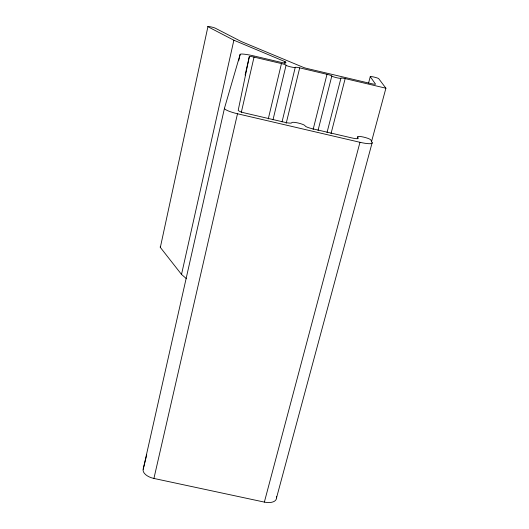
<?xml version="1.0" encoding="UTF-8"?>
<svg xmlns="http://www.w3.org/2000/svg" width="529" height="529" viewBox="0 0 529 529"><rect width="100%" height="100%" fill="white"/><g stroke="black" fill="none" stroke-linecap="round" stroke-linejoin="round"><path stroke-width="0.79" d="M371.53 141.653L385.906 88.211L345.166 78.596A4.708 0.549 13.9 0 0 340.934 78.16A4.708 0.549 13.9 0 1 336.662 77.723A4.708 0.549 13.9 0 1 331.815 76.011A4.708 0.549 13.8 0 0 327.001 74.311L299.698 67.871A4.708 0.549 13.6 0 0 295.242 67.381A4.715 0.549 13.6 0 1 290.738 66.892A4.715 0.549 13.6 0 1 286.077 65.219A4.715 0.549 13.5 0 0 281.454 63.566L254.032 57.099A4.721 0.555 13.3 0 0 249.344 56.557L238.222 110.237A6.884 1.177 13.2 0 0 244.735 112.975L285.144 122.391A6.864 1.17 13.6 0 0 291.743 122.715A6.864 1.17 13.8 0 1 298.244 123.039A6.864 1.17 13.8 0 1 305.081 125.823A6.857 1.164 13.9 0 0 311.998 128.646L352.142 138.003A6.857 1.157 14.3 0 0 358.252 138.221L357.69 136.899A6.817 1.144 14.4 0 1 363.668 137.117A6.817 1.144 14.4 0 1 370.849 139.967L372.158 142.671L276.522 497.868A12.425 6.553 16.5 0 1 264.355 502.1L153.919 478.447A12.465 6.639 11.9 0 1 143.18 469.269L224.468 108.247L240.14 54.388A14.177 1.66 13.3 0 1 254.211 56.021L281.388 62.435A4.629 0.529 13.5 0 0 285.852 62.938L285.772 62.124L285.032 61.655L233.871 40.211L207.91 26.721L160.34 247.407L181.52 274.432L186.506 278.75M181.52 274.432L233.871 40.211M238.685 60.815L240.14 54.388M245.106 75.085L249.344 56.557M153.919 478.447L237.495 113.761A13.873 2.381 13.2 0 1 224.468 108.247M241.257 112.604L254.032 57.099M268.276 118.906L281.454 63.566M284.648 63.262L285.032 61.655M273.01 119.785L286.077 65.219M282.036 121.888L295.242 67.381M286.209 123.27L299.698 67.871M143.18 469.269L146.725 454.867M313.108 129.545L327.001 74.311M318.035 130.465L331.815 76.011M327.021 132.561L340.934 78.16M331.002 133.718L345.166 78.596M368.574 83.046L370.254 76.659A4.384 0.476 14.1 0 1 374.056 77.075A4.384 0.476 14.1 0 1 378.718 78.662L385.906 88.211M357.267 138.492L357.69 136.899M264.355 502.1L359.978 142.294A13.82 2.347 14.4 0 0 372.158 142.671M237.495 113.761L359.978 142.294M370.254 76.659L375.478 84.091A4.622 0.529 14.1 0 1 371.451 83.688L307.177 68.519A4.622 0.529 13.7 0 1 303.322 67.362L241.198 41.5L215.191 28.13A3.968 0.39 13.1 0 0 210.251 26.754A3.968 0.39 13.1 0 0 207.91 26.721M276.515 496.387L276.522 497.868M160.34 247.407A3.729 1.177 11.9 0 1 160.618 246.54"/></g></svg>
